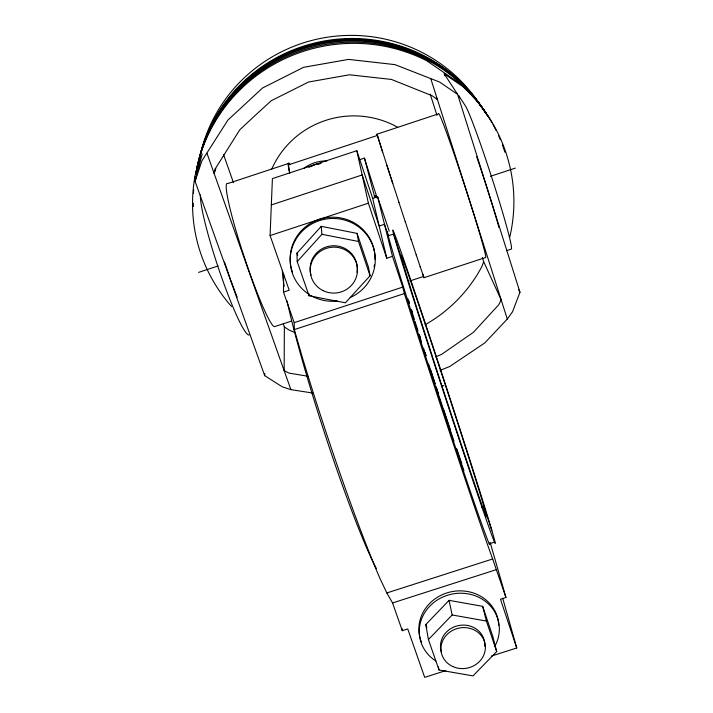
<?xml version="1.0" encoding="UTF-8"?>
<svg xmlns="http://www.w3.org/2000/svg" width="713" height="713" viewBox="0 0 713 713"><rect width="100%" height="100%" fill="white"/><g stroke="black" fill="none" stroke-linecap="round" stroke-linejoin="round"><path stroke-width="1.07" d="M283.239 323.845L284.353 326.982L284.157 370.68L289.121 373.131L308.007 376.25M445.848 670.594L424.681 677.35L407.738 628.937L402.292 630.684L392.56 602.948L386.829 592.958L380.234 579.072A223.748 16.39 72.1 0 1 302.606 358.265L294.309 329.593L294.202 322.65L283.489 292.116L283.605 273.703M283.489 292.116L289.211 290.236L270.084 235.566L272.402 178.615L356.812 150.701L372.676 198.392L386.74 258.222L392.489 256.341L377.614 196.77L372.676 198.392M312.9 393.068L290.886 389.628L282.393 386.892L264.701 375.653L264.79 373.478M215.273 168.241L214.158 173.517L216.182 167.323L239.8 129.775L254.835 115.729L271.225 100.738L308.479 82.04L349.415 74.785L391.455 79.437L432.176 95.765L437.425 99.57L436.374 97.708M264.701 375.653L195.068 181.298L202.198 154.061L195.273 174.792A160.781 157.591 -10.2 0 0 231.582 306.563M195.068 181.298L201.886 160.88L227.857 120.141L262.544 87.984L303.533 67.334L348.514 59.393L394.966 64.625L439.627 82.066L457.603 94.366L519.973 292.294L512.495 311.839L507.291 319.067L484.813 342.9L449.698 366.518L440.099 370.341M482.327 257.464L483.681 261.707L481.774 266.778A145.639 142.787 -10.2 0 1 425.126 324.754M296.982 253.151L321.224 226.342L357.079 233.392L368.425 267.081L370.065 275.797L345.359 302.802L309.068 295.806L297.196 261.626L296.982 253.151L297.713 255.254M297.196 261.626L321.928 234.301L321.224 226.342M425.795 624.543L449.056 600.355L482.674 606.335L492.79 636.361L496.685 651.566L472.995 675.897L438.985 669.979L428.433 639.579L425.795 624.543L426.864 627.636M428.433 639.579L452.149 614.971L449.056 600.355M310.743 166.512L314.567 164.676L320.823 163.411L314.567 164.676L308.836 167.368M435.598 356.856L441.632 354.361L473.414 332.32L498.797 304.692L501.159 299.825L483.681 261.707M289.032 163.304L227.866 183.544A75.418 6.943 71.6 0 0 243.151 253.65A75.418 6.943 71.6 0 0 274.603 326.616L291.501 321.082M392.792 183.508L376.954 134.213L438.513 113.848A75.756 2.389 71.9 0 1 463.218 181.182A75.756 2.389 71.9 0 1 485.624 257.509L423.959 277.705L420.171 266.555M359.236 159.828L364.459 158.108A74.321 1.105 71.8 0 0 376.776 196.761M271.332 204.934L362.159 174.952L379.173 226.057L384.494 224.31L388.3 235.78L393.612 234.033L402.141 259.782M270.084 235.566L368.38 203.187L356.812 150.701M198.571 272.384L218.125 265.949M490.392 176.325L515.383 168.09M409.966 280.913L423.593 276.448L422.666 273.899M506.319 250.726L511.381 249.069A75.801 3.538 72 0 0 493.155 181.806A75.801 3.538 72 0 0 465.348 105.8L458.709 95.64L459.377 97.752M294.202 322.65L402.729 287.116L392.489 256.341M294.309 329.593L404.369 293.569L402.729 287.116M441.712 386.277L443.825 385.59M481.836 507.398L483.949 506.711L491.801 530.401M489.171 543.859L494.501 542.138A164.774 2.103 71.9 0 0 425.643 324.335A164.774 2.103 71.9 0 0 411.651 293.159A164.774 2.103 71.9 0 0 494.501 542.138M386.829 592.958L492.665 558.974L505.954 597.485L500.481 599.241L516.738 647.974L491.346 656.076M392.56 602.948L496.658 569.544M452.149 614.971L486.4 621.041L496.685 651.566M321.928 234.301L358.505 241.475L370.065 275.797M284.353 326.982L288.908 329.914A145.639 142.787 -10.2 0 0 294.879 332.579M444.867 75.89L444.199 73.795L462.434 86.291A160.781 157.591 -10.2 0 1 509.777 237.081M444.199 73.795L457.603 94.366M518.485 289.371L519.973 292.294M492.665 558.974L487.514 544.589A224.221 3.529 71.9 0 1 413.469 322.053L404.369 293.569M206.975 153.286L290.886 389.628M223.508 154.445L233.463 182.68M376.954 134.213L377.667 136.245M389.218 231.11L377.614 196.77M416.249 254.817L420.483 267.66M368.38 203.187L386.74 258.222M411.151 239.443L416.49 255.717M405.242 221.52L411.303 240.067M398.888 202.332L405.287 221.814M398.968 202.385L386.918 165.612M430.206 94.134L436.98 115.346M382.605 152.11L377.409 135.434L289.478 164.525A74.205 4.162 71.7 0 0 289.54 171.557M430.884 79.018L507.291 319.067M423.513 276.163L423.959 277.705M490.179 542.468L505.954 597.485M502.71 598.225L516.738 647.974M364.459 158.108L374.655 196.984M482.674 606.335L486.4 621.041M438.424 666.869L438.985 669.979M357.079 233.392L358.505 241.475M401.98 628.474L402.292 630.684M308.97 293.783L309.068 295.806M463.913 470.669A137.128 2.166 71.9 0 1 461.971 464.938M461.569 463.771A137.128 2.166 71.9 0 1 456.507 448.744M454.003 441.276A137.128 2.166 71.9 0 1 450.714 431.418M450.384 430.411A137.128 2.166 71.9 0 1 439.208 396.535M438.86 395.465A137.128 2.166 71.9 0 1 435.777 386.036M435.09 383.933A137.128 2.166 71.9 0 1 428.629 364.031M425.946 355.707A137.128 2.166 71.9 0 1 423.549 348.238M421.526 341.928A137.128 2.166 71.9 0 1 419.226 334.718M417.943 330.707A137.128 2.166 71.9 0 1 416.392 325.823M416.089 324.87A137.128 2.166 71.9 0 1 415.028 321.51M414.333 319.299A137.128 2.166 71.9 0 1 411.294 309.638M409.396 303.569A137.128 2.166 71.9 0 1 407.907 298.765M461.774 463.976A131.611 2.077 71.9 0 1 460.589 460.5M460.277 459.564A131.611 2.077 71.9 0 1 456.614 448.709M450.197 429.52A131.611 2.077 71.9 0 1 443.718 409.93M438.174 393.059A131.611 2.077 71.9 0 1 436.49 387.899M435.135 383.746A131.611 2.077 71.9 0 1 430.759 370.279M426.08 355.778A131.611 2.077 71.9 0 1 425.028 352.516M420.251 337.597A131.611 2.077 71.9 0 1 419.271 334.513M412.292 312.419A131.611 2.077 71.9 0 1 411.339 309.371M409.52 303.542A131.611 2.077 71.9 0 1 408.665 300.77M441.49 652.333A22.219 20.365 -11.5 0 1 459.974 625.319A22.219 20.365 -11.5 0 1 484.715 646.183M421.508 642.172A40.053 36.809 -11.6 0 1 450.803 591.861A40.053 36.809 -11.6 0 1 498.681 625.256M435.91 661.031A40.178 36.907 -11.6 0 1 425.777 611.059A40.178 36.907 -11.6 0 1 479.653 597.735A40.178 36.907 -11.6 0 1 494.706 646.486M311.046 275.12A23.565 22.896 -5.9 0 1 332.303 245.798A23.565 22.896 -5.9 0 1 356.937 272.232M304.139 168.116A36.256 35.588 -4.6 0 1 326.919 160.951M292.41 271.947A42.423 41.274 -5.8 0 1 326.215 217.706A42.423 41.274 -5.8 0 1 374.976 259.309M374.468 264.701A42.423 41.274 -5.8 0 1 374.067 266.814M309.005 294.389A42.557 41.399 -5.8 0 1 302.383 231.021A42.557 41.399 -5.8 0 1 367.632 236.012A42.557 41.399 -5.8 0 1 350.226 297.544M337.454 301.011A42.557 41.399 -5.8 0 1 310.886 295.538M489.653 543.119A164.756 2.602 71.9 0 1 438.958 397.417A164.756 2.602 71.9 0 1 387.694 231.707M376.33 568.413A164.4 12.576 72.1 0 1 287.081 301.046M284.184 286.421A164.4 12.576 72.1 0 1 282.41 270.584M375.519 196.565A48.003 0.766 71.8 0 1 376.348 197.822M289.665 173.152A75.516 4.242 71.7 0 1 290.031 164.587M476.587 156.495A75.783 3.217 72 0 1 499.011 227.625M249.095 334.976A75.373 8.066 71.6 0 1 220.772 274.915A75.373 8.066 71.6 0 1 200.442 194.934M237.206 297.241A75.391 7.754 71.6 0 1 230.843 280.343M230.468 279.3A75.391 7.754 71.6 0 1 224.524 262.01M198.027 164.453A155.969 153.117 -10.2 0 1 323.862 41.051A155.969 153.117 -10.2 0 1 485.072 112.306M193.366 206.583A159.552 156.45 -10.2 0 1 193.276 203.25M193.455 193.196A159.552 156.45 -10.2 0 1 193.66 189.836M194.72 179.828A159.552 156.45 -10.2 0 1 195.21 176.521M195.977 172.154A159.552 156.45 -10.2 0 1 426.508 60.623L461.07 84.321A159.552 156.45 -10.2 0 1 491.934 122.636M493.022 124.588A159.552 156.45 -10.2 0 1 496.141 130.541M498.547 135.604A159.552 156.45 -10.2 0 1 500.33 139.712M502.38 144.899A159.552 156.45 -10.2 0 1 504.92 152.217M271.805 168.999A88.795 87.039 -10.2 0 1 397.765 127.324M195.915 173.446A158.634 155.603 -10.2 0 1 322.312 45.124A158.634 155.603 -10.2 0 1 487.915 116.21M196.431 171.494A157.733 154.766 -10.2 0 1 322.65 43.778A157.733 154.766 -10.2 0 1 487.344 115.515M197.349 166.985A157.145 154.213 -10.2 0 1 324.148 42.664A157.145 154.213 -10.2 0 1 486.578 114.437M197.296 167.849A156.548 153.669 -10.2 0 1 322.918 42.049A156.548 153.669 -10.2 0 1 485.82 113.367M198.758 162.76A153.669 150.978 -10.2 0 1 321.144 38.306A153.669 150.978 -10.2 0 1 481.587 107.28M452.791 666.539A22.29 20.419 -11.5 0 0 485.375 646.62A22.29 20.419 -11.5 0 0 451.338 631.121A22.29 20.419 -11.5 0 0 452.791 666.539M323.176 290.681A23.645 22.968 -5.9 0 0 357.454 268.712A23.645 22.968 -5.9 0 0 320.912 250.967A23.645 22.968 -5.9 0 0 323.176 290.681M416.535 306.955A137.137 1.747 71.9 0 0 485.883 515.508A137.137 1.747 71.9 0 0 429.279 336.295A137.137 1.747 71.9 0 0 416.535 306.955"/></g></svg>
